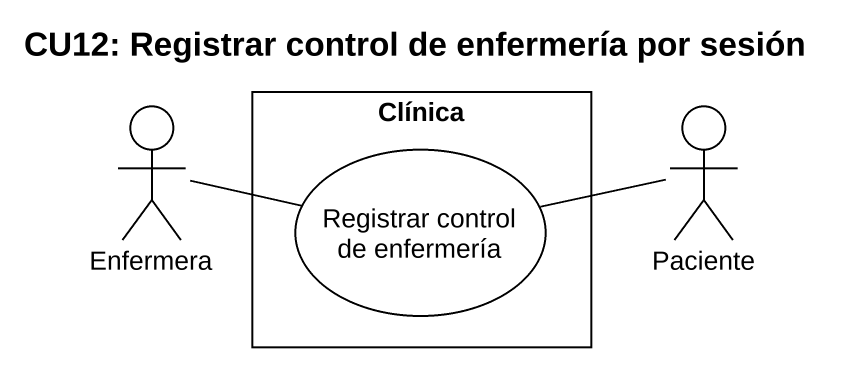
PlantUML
@startuml
title CU12: Registrar control de enfermería por sesión
actor Enfermera
rectangle Clínica {
  usecase "Registrar control de enfermería" as Registrar_control_de
}
actor Paciente
Enfermera -right- Registrar_control_de
Paciente -left- Registrar_control_de
@enduml
